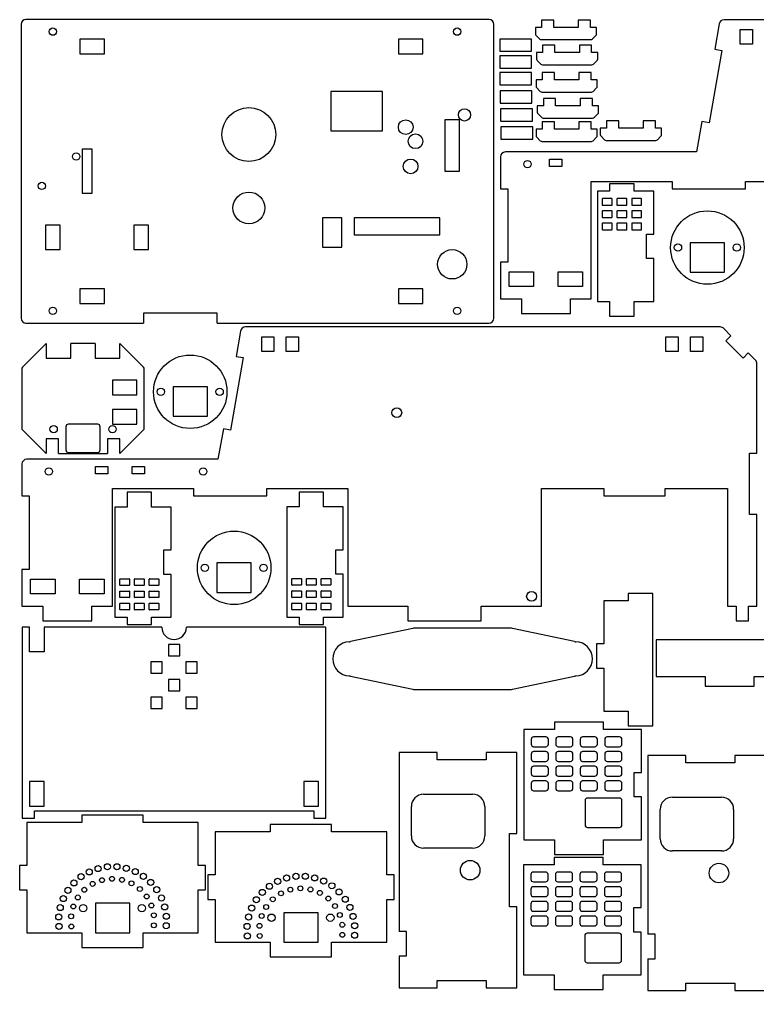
# Model space of a CAD drawing. Extents: x 1 to 566, y 1 to 398.
# Drawn here: x 1.3 to 302.6, y 1.4 to 398 of the extents above; entities that cross this region are included whole.
import ezdxf

# ---------------------------------------------------------------- set-up
doc = ezdxf.new("R2010")
doc.units = 0
doc.layers.get('0').update_dxf_attribs({"linetype": 'CONTINUOUS'})

msp = doc.modelspace()

# ---------------------------------------------------------------- linework, layer by layer
at = {"color": 7, "linetype": 'CONTINUOUS'}
for p, q in [((192.98, 397.97), (3.98, 397.97)), ((214.4, 397.7), (214.4, 394.7)), ((219.4, 397.7), (214.4, 397.7)), ((219.4, 394.7), (219.4, 397.7)), ((229.4, 397.7), (229.4, 394.7)), ((234.4, 397.7), (229.4, 397.7)), ((234.4, 394.7), (234.4, 397.7)), ((482.73, 397.85), (288.9, 397.85)), ((1.98, 395.97), (1.98, 275.97)), ((194.98, 275.97), (194.98, 395.97)), ((214.4, 394.7), (211.9, 394.7)), ((211.9, 394.7), (211.9, 392.11)), ((229.4, 394.7), (219.4, 394.7)), ((236.9, 394.7), (234.4, 394.7)), ((236.9, 392.11), (236.9, 394.7)), ((286.93, 396.19), (285.1, 385.85)), ((295.55, 393.85), (300.55, 393.85)), ((295.55, 387.85), (295.55, 393.85)), ((300.55, 393.85), (300.55, 387.85)), ((35.98, 389.97), (25.98, 389.97)), ((25.98, 389.97), (25.98, 383.97)), ((35.98, 383.97), (35.98, 389.97)), ((165.98, 389.97), (155.98, 389.97)), ((155.98, 389.97), (155.98, 383.97)), ((165.98, 383.97), (165.98, 389.97)), ((210.36, 389.94), (197.36, 389.94)), ((197.36, 389.94), (197.36, 384.94)), ((210.36, 384.94), (210.36, 389.94)), ((212.2, 391.4), (213.61, 389.99)), ((214.32, 389.7), (234.49, 389.7)), ((235.2, 389.99), (236.61, 391.4)), ((197.36, 384.94), (210.36, 384.94)), ((214.88, 387.47), (214.88, 384.47)), ((219.88, 387.47), (214.88, 387.47)), ((219.88, 384.47), (219.88, 387.47)), ((229.88, 387.47), (229.88, 384.47)), ((234.88, 387.47), (229.88, 387.47)), ((234.88, 384.47), (234.88, 387.47)), ((288.06, 385.32), (282.85, 355.78)), ((285.1, 385.85), (288.06, 385.32)), ((300.55, 387.85), (295.55, 387.85)), ((25.98, 383.97), (35.98, 383.97)), ((155.98, 383.97), (165.98, 383.97)), ((210.36, 383.1), (197.36, 383.1)), ((197.36, 383.1), (197.36, 378.1)), ((210.36, 378.1), (210.36, 383.1)), ((214.88, 384.47), (212.38, 384.47)), ((212.38, 384.47), (212.38, 381.88)), ((212.68, 381.17), (214.09, 379.76)), ((229.88, 384.47), (219.88, 384.47)), ((237.38, 384.47), (234.88, 384.47)), ((235.68, 379.76), (237.09, 381.17)), ((237.38, 381.88), (237.38, 384.47)), ((197.36, 378.1), (210.36, 378.1)), ((214.8, 379.47), (234.97, 379.47)), ((210.36, 376.26), (197.36, 376.26)), ((197.36, 376.26), (197.36, 371.26)), ((210.36, 371.26), (210.36, 376.26)), ((214.68, 373.28), (212.18, 373.28)), ((212.18, 373.28), (212.18, 370.69)), ((214.68, 376.28), (214.68, 373.28)), ((219.68, 376.28), (214.68, 376.28)), ((219.68, 373.28), (219.68, 376.28)), ((229.68, 373.28), (219.68, 373.28)), ((229.68, 376.28), (229.68, 373.28)), ((234.68, 376.28), (229.68, 376.28)), ((234.68, 373.28), (234.68, 376.28)), ((237.18, 373.28), (234.68, 373.28)), ((237.18, 370.69), (237.18, 373.28)), ((197.36, 371.26), (210.36, 371.26)), ((212.47, 369.99), (213.89, 368.57)), ((235.47, 368.57), (236.89, 369.99)), ((149.48, 368.47), (128.48, 368.47)), ((128.48, 368.47), (128.48, 352.47)), ((149.48, 352.47), (149.48, 368.47)), ((210.53, 368.77), (197.53, 368.77)), ((197.53, 368.77), (197.53, 363.77)), ((210.53, 363.77), (210.53, 368.77)), ((214.6, 368.28), (234.77, 368.28)), ((215.19, 365.7), (215.19, 362.7)), ((220.19, 365.7), (215.19, 365.7)), ((220.19, 362.7), (220.19, 365.7)), ((230.19, 365.7), (230.19, 362.7)), ((235.19, 365.7), (230.19, 365.7)), ((235.19, 362.7), (235.19, 365.7)), ((197.53, 363.77), (210.53, 363.77)), ((210.69, 361.44), (197.69, 361.44)), ((197.69, 361.44), (197.69, 356.44)), ((210.69, 356.44), (210.69, 361.44)), ((215.19, 362.7), (212.69, 362.7)), ((212.69, 362.7), (212.69, 360.12)), ((230.19, 362.7), (220.19, 362.7)), ((237.69, 362.7), (235.19, 362.7)), ((237.69, 360.12), (237.69, 362.7)), ((180.98, 356.97), (174.98, 356.97)), ((174.98, 356.97), (174.98, 335.97)), ((180.98, 335.97), (180.98, 356.97)), ((212.98, 359.41), (214.4, 357.99)), ((215.1, 357.7), (235.28, 357.7)), ((235.98, 357.99), (237.4, 359.41)), ((197.69, 356.44), (210.69, 356.44)), ((210.85, 354.1), (197.85, 354.1)), ((197.85, 354.1), (197.85, 349.1)), ((210.85, 349.1), (210.85, 354.1)), ((214.68, 353.14), (212.18, 353.14)), ((212.18, 353.14), (212.18, 350.56)), ((214.68, 356.14), (214.68, 353.14)), ((219.68, 356.14), (214.68, 356.14)), ((219.68, 353.14), (219.68, 356.14)), ((229.68, 353.14), (219.68, 353.14)), ((229.68, 356.14), (229.68, 353.14)), ((234.68, 356.14), (229.68, 356.14)), ((234.68, 353.14), (234.68, 356.14)), ((237.18, 353.14), (234.68, 353.14)), ((237.18, 350.56), (237.18, 353.14)), ((240.92, 353.55), (238.42, 353.55)), ((238.42, 353.55), (238.42, 350.96)), ((240.92, 356.55), (240.92, 353.55)), ((245.92, 356.55), (240.92, 356.55)), ((245.92, 353.55), (245.92, 356.55)), ((255.92, 353.55), (245.92, 353.55)), ((255.92, 356.55), (255.92, 353.55)), ((260.92, 356.55), (255.92, 356.55)), ((260.92, 353.55), (260.92, 356.55)), ((263.42, 353.55), (260.92, 353.55)), ((263.42, 350.96), (263.42, 353.55)), ((279.89, 356.3), (277.7, 343.85)), ((282.85, 355.78), (279.89, 356.3)), ((128.48, 352.47), (149.48, 352.47)), ((197.85, 349.1), (210.85, 349.1)), ((212.47, 349.85), (213.89, 348.43)), ((235.47, 348.43), (236.89, 349.85)), ((238.71, 350.26), (240.13, 348.84)), ((261.71, 348.84), (263.13, 350.26)), ((214.6, 348.14), (234.77, 348.14)), ((240.83, 348.55), (261.01, 348.55)), ((30.98, 344.97), (26.98, 344.97)), ((26.98, 344.97), (26.98, 326.97)), ((30.98, 326.97), (30.98, 344.97)), ((197.7, 341.85), (197.7, 328.85)), ((277.7, 343.85), (199.7, 343.85)), ((217.7, 340.85), (222.7, 340.85)), ((217.7, 337.85), (217.7, 340.85)), ((222.7, 337.85), (217.7, 337.85)), ((222.7, 340.85), (222.7, 337.85)), ((174.98, 335.97), (180.98, 335.97)), ((234.7, 331.85), (267.7, 331.85)), ((234.7, 283.85), (234.7, 331.85)), ((242.21, 330.78), (242.21, 327.78)), ((252.21, 330.78), (242.21, 330.78)), ((252.21, 327.78), (252.21, 330.78)), ((267.7, 331.85), (267.7, 328.85)), ((297.7, 331.85), (330.7, 331.85)), ((297.7, 328.85), (297.7, 331.85)), ((26.98, 326.97), (30.98, 326.97)), ((197.7, 328.85), (200.7, 328.85)), ((200.7, 328.85), (200.7, 298.85)), ((237.21, 327.78), (237.21, 282.78)), ((242.21, 327.78), (237.21, 327.78)), ((260.21, 327.78), (252.21, 327.78)), ((260.21, 310.28), (260.21, 327.78)), ((267.7, 328.85), (297.7, 328.85)), ((239.21, 324.68), (239.21, 322.18)), ((243.11, 324.78), (239.31, 324.78)), ((239.31, 322.08), (243.11, 322.08)), ((243.21, 322.18), (243.21, 324.68)), ((245.21, 324.68), (245.21, 322.18)), ((249.11, 324.78), (245.31, 324.78)), ((245.31, 322.08), (249.11, 322.08)), ((249.21, 322.18), (249.21, 324.68)), ((251.21, 324.68), (251.21, 322.18)), ((255.11, 324.78), (251.31, 324.78)), ((251.31, 322.08), (255.11, 322.08)), ((255.21, 322.18), (255.21, 324.68)), ((239.21, 319.68), (239.21, 317.18)), ((243.11, 319.78), (239.31, 319.78)), ((243.21, 317.18), (243.21, 319.68)), ((245.21, 319.68), (245.21, 317.18)), ((249.11, 319.78), (245.31, 319.78)), ((249.21, 317.18), (249.21, 319.68)), ((251.21, 319.68), (251.21, 317.18)), ((255.11, 319.78), (251.31, 319.78)), ((255.21, 317.18), (255.21, 319.68)), ((17.98, 313.97), (11.98, 313.97)), ((11.98, 313.97), (11.98, 303.97)), ((17.98, 303.97), (17.98, 313.97)), ((53.98, 313.97), (47.98, 313.97)), ((47.98, 313.97), (47.98, 303.97)), ((53.98, 303.97), (53.98, 313.97)), ((132.98, 316.97), (124.98, 316.97)), ((124.98, 316.97), (124.98, 304.97)), ((132.98, 304.97), (132.98, 316.97)), ((172.98, 316.97), (137.98, 316.97)), ((137.98, 316.97), (137.98, 309.97)), ((172.98, 309.97), (172.98, 316.97)), ((239.21, 314.68), (239.21, 312.18)), ((239.31, 317.08), (243.11, 317.08)), ((243.11, 314.78), (239.31, 314.78)), ((243.21, 312.18), (243.21, 314.68)), ((245.21, 314.68), (245.21, 312.18)), ((245.31, 317.08), (249.11, 317.08)), ((249.11, 314.78), (245.31, 314.78)), ((249.21, 312.18), (249.21, 314.68)), ((251.21, 314.68), (251.21, 312.18)), ((251.31, 317.08), (255.11, 317.08)), ((255.11, 314.78), (251.31, 314.78)), ((255.21, 312.18), (255.21, 314.68)), ((137.98, 309.97), (172.98, 309.97)), ((239.31, 312.08), (243.11, 312.08)), ((245.31, 312.08), (249.11, 312.08)), ((251.31, 312.08), (255.11, 312.08)), ((257.21, 310.28), (260.21, 310.28)), ((257.21, 300.28), (257.21, 310.28)), ((289.11, 306.8), (275.11, 306.8)), ((275.11, 306.8), (275.11, 294.8)), ((289.11, 294.8), (289.11, 306.8)), ((11.98, 303.97), (17.98, 303.97)), ((47.98, 303.97), (53.98, 303.97)), ((124.98, 304.97), (132.98, 304.97)), ((200.7, 298.85), (197.7, 298.85)), ((197.7, 298.85), (197.7, 283.85)), ((260.21, 300.28), (257.21, 300.28)), ((260.21, 282.78), (260.21, 300.28)), ((201.2, 294.85), (211.2, 294.85)), ((201.2, 288.85), (201.2, 294.85)), ((211.2, 294.85), (211.2, 288.85)), ((221.2, 294.85), (231.2, 294.85)), ((221.2, 288.85), (221.2, 294.85)), ((231.2, 294.85), (231.2, 288.85)), ((275.11, 294.8), (289.11, 294.8)), ((35.98, 287.97), (25.98, 287.97)), ((25.98, 287.97), (25.98, 281.97)), ((35.98, 281.97), (35.98, 287.97)), ((165.98, 287.97), (155.98, 287.97)), ((155.98, 287.97), (155.98, 281.97)), ((165.98, 281.97), (165.98, 287.97)), ((211.2, 288.85), (201.2, 288.85)), ((231.2, 288.85), (221.2, 288.85)), ((25.98, 281.97), (35.98, 281.97)), ((155.98, 281.97), (165.98, 281.97)), ((197.7, 283.85), (206.2, 283.85)), ((206.2, 283.85), (206.2, 277.85)), ((226.2, 283.85), (234.7, 283.85)), ((226.2, 277.85), (226.2, 283.85)), ((237.21, 282.78), (242.21, 282.78)), ((242.21, 282.78), (242.21, 276.78)), ((252.21, 282.78), (260.21, 282.78)), ((252.21, 276.78), (252.21, 282.78)), ((81.98, 277.97), (51.98, 277.97)), ((51.98, 277.97), (51.98, 273.97)), ((81.98, 273.97), (81.98, 277.97)), ((206.2, 277.85), (226.2, 277.85)), ((3.98, 273.97), (51.98, 273.97)), ((81.98, 273.97), (192.98, 273.97)), ((242.21, 276.78), (252.21, 276.78)), ((91.58, 270.71), (89.76, 260.37)), ((287.38, 272.37), (93.55, 272.37)), ((291.75, 268.83), (288.8, 271.78)), ((100.21, 268.37), (105.21, 268.37)), ((100.21, 262.37), (100.21, 268.37)), ((105.21, 268.37), (105.21, 262.37)), ((110.21, 268.37), (115.21, 268.37)), ((110.21, 262.37), (110.21, 268.37)), ((115.21, 268.37), (115.21, 262.37)), ((265.21, 268.37), (270.21, 268.37)), ((265.21, 262.37), (265.21, 268.37)), ((270.21, 268.37), (270.21, 262.37)), ((275.21, 268.37), (280.21, 268.37)), ((275.21, 262.37), (275.21, 268.37)), ((280.21, 268.37), (280.21, 262.37)), ((289.63, 266.71), (291.75, 268.83)), ((296.7, 259.64), (289.63, 266.71)), ((12.28, 265.65), (2.57, 255.94)), ((12.28, 265.65), (12.28, 259.65)), ((22.28, 259.65), (22.28, 265.65)), ((32.28, 265.65), (22.28, 265.65)), ((32.28, 265.65), (32.28, 259.65)), ((42.28, 259.65), (42.28, 265.65)), ((51.99, 255.94), (42.28, 265.65)), ((105.21, 262.37), (100.21, 262.37)), ((115.21, 262.37), (110.21, 262.37)), ((270.21, 262.37), (265.21, 262.37)), ((280.21, 262.37), (275.21, 262.37)), ((298.82, 261.76), (296.7, 259.64)), ((301.77, 258.81), (298.82, 261.76)), ((12.28, 259.65), (22.28, 259.65)), ((32.28, 259.65), (42.28, 259.65)), ((92.71, 259.85), (87.5, 230.3)), ((89.76, 260.37), (92.71, 259.85)), ((2.28, 255.24), (2.28, 231.06)), ((52.28, 231.06), (52.28, 255.24)), ((302.35, 220.8), (302.35, 257.4)), ((49.28, 250.65), (39.28, 250.65)), ((39.28, 250.65), (39.28, 244.65)), ((49.28, 244.65), (49.28, 250.65)), ((78.04, 247.93), (64.04, 247.93)), ((64.04, 247.93), (64.04, 235.93)), ((78.04, 235.93), (78.04, 247.93)), ((39.28, 244.65), (49.28, 244.65)), ((49.28, 238.65), (39.28, 238.65)), ((39.28, 238.65), (39.28, 232.65)), ((49.28, 232.65), (49.28, 238.65)), ((64.04, 235.93), (78.04, 235.93)), ((2.57, 230.36), (12.28, 220.65)), ((20.28, 231.65), (20.28, 222.15)), ((33.28, 232.65), (21.28, 232.65)), ((34.28, 222.15), (34.28, 231.65)), ((39.28, 232.65), (49.28, 232.65)), ((42.28, 220.65), (51.99, 230.36)), ((84.55, 230.82), (82.35, 218.37)), ((87.5, 230.3), (84.55, 230.82)), ((17.28, 226.65), (12.28, 226.65)), ((12.28, 226.65), (12.28, 220.65)), ((17.28, 220.65), (17.28, 226.65)), ((42.28, 226.65), (37.28, 226.65)), ((37.28, 226.65), (37.28, 220.65)), ((42.28, 220.65), (42.28, 226.65)), ((82.35, 218.37), (4.35, 218.37)), ((17.28, 220.65), (37.28, 220.65)), ((21.28, 221.15), (33.28, 221.15)), ((299.35, 220.8), (302.35, 220.8)), ((299.35, 195.8), (299.35, 220.8)), ((2.35, 216.37), (2.35, 203.37)), ((32.35, 215.37), (37.35, 215.37)), ((32.35, 212.37), (32.35, 215.37)), ((37.35, 215.37), (37.35, 212.37)), ((47.35, 215.37), (52.35, 215.37)), ((47.35, 212.37), (47.35, 215.37)), ((52.35, 215.37), (52.35, 212.37)), ((37.35, 212.37), (32.35, 212.37)), ((52.35, 212.37), (47.35, 212.37)), ((39.35, 206.37), (72.35, 206.37)), ((39.35, 158.37), (39.35, 206.37)), ((72.35, 206.37), (72.35, 203.37)), ((102.35, 206.37), (135.35, 206.37)), ((102.35, 203.37), (102.35, 206.37)), ((135.35, 206.37), (135.35, 158.37)), ((214.35, 206.37), (239.85, 206.37)), ((214.35, 158.37), (214.35, 206.37)), ((239.85, 206.37), (239.85, 203.37)), ((264.85, 206.37), (290.35, 206.37)), ((264.85, 203.37), (264.85, 206.37)), ((290.35, 206.37), (290.35, 158.37)), ((2.35, 203.37), (5.35, 203.37)), ((5.35, 203.37), (5.35, 173.37)), ((45.27, 204.86), (45.27, 198.86)), ((55.27, 204.86), (45.27, 204.86)), ((55.27, 198.86), (55.27, 204.86)), ((72.35, 203.37), (102.35, 203.37)), ((115.49, 204.92), (115.49, 198.92)), ((125.49, 204.92), (115.49, 204.92)), ((125.49, 198.92), (125.49, 204.92)), ((239.85, 203.37), (264.85, 203.37)), ((40.27, 198.86), (40.27, 153.86)), ((45.27, 198.86), (40.27, 198.86)), ((63.27, 198.86), (55.27, 198.86)), ((63.27, 181.36), (63.27, 198.86)), ((110.49, 198.92), (110.49, 153.92)), ((115.49, 198.92), (110.49, 198.92)), ((133.49, 198.92), (125.49, 198.92)), ((133.49, 181.42), (133.49, 198.92)), ((302.35, 195.8), (299.35, 195.8)), ((302.35, 158.37), (302.35, 195.8)), ((60.27, 181.36), (63.27, 181.36)), ((60.27, 171.36), (60.27, 181.36)), ((130.49, 181.42), (133.49, 181.42)), ((130.49, 171.42), (130.49, 181.42)), ((95.96, 176.01), (81.96, 176.01)), ((81.96, 176.01), (81.96, 164.01)), ((95.96, 164.01), (95.96, 176.01)), ((5.35, 173.37), (2.35, 173.37)), ((2.35, 173.37), (2.35, 158.37)), ((63.27, 171.36), (60.27, 171.36)), ((63.27, 153.86), (63.27, 171.36)), ((133.49, 171.42), (130.49, 171.42)), ((133.49, 153.92), (133.49, 171.42)), ((5.85, 169.37), (15.85, 169.37)), ((5.85, 163.37), (5.85, 169.37)), ((15.85, 169.37), (15.85, 163.37)), ((25.85, 169.37), (35.85, 169.37)), ((25.85, 163.37), (25.85, 169.37)), ((35.85, 169.37), (35.85, 163.37)), ((42.27, 166.96), (42.27, 169.46)), ((42.37, 169.56), (46.17, 169.56)), ((46.17, 166.86), (42.37, 166.86)), ((46.27, 169.46), (46.27, 166.96)), ((48.27, 166.96), (48.27, 169.46)), ((48.37, 169.56), (52.17, 169.56)), ((52.17, 166.86), (48.37, 166.86)), ((52.27, 169.46), (52.27, 166.96)), ((54.27, 166.96), (54.27, 169.46)), ((54.37, 169.56), (58.17, 169.56)), ((58.17, 166.86), (54.37, 166.86)), ((58.27, 169.46), (58.27, 166.96)), ((112.49, 167.02), (112.49, 169.52)), ((112.59, 169.62), (116.39, 169.62)), ((116.39, 166.92), (112.59, 166.92)), ((116.49, 169.52), (116.49, 167.02)), ((118.49, 167.02), (118.49, 169.52)), ((118.59, 169.62), (122.39, 169.62)), ((122.39, 166.92), (118.59, 166.92)), ((122.49, 169.52), (122.49, 167.02)), ((124.49, 167.02), (124.49, 169.52)), ((124.59, 169.62), (128.39, 169.62)), ((128.39, 166.92), (124.59, 166.92)), ((128.49, 169.52), (128.49, 167.02)), ((15.85, 163.37), (5.85, 163.37)), ((35.85, 163.37), (25.85, 163.37)), ((42.27, 161.96), (42.27, 164.46)), ((42.37, 164.56), (46.17, 164.56)), ((46.27, 164.46), (46.27, 161.96)), ((48.27, 161.96), (48.27, 164.46)), ((48.37, 164.56), (52.17, 164.56)), ((52.27, 164.46), (52.27, 161.96)), ((54.27, 161.96), (54.27, 164.46)), ((54.37, 164.56), (58.17, 164.56)), ((58.27, 164.46), (58.27, 161.96)), ((81.96, 164.01), (95.96, 164.01)), ((112.49, 162.02), (112.49, 164.52)), ((112.59, 164.62), (116.39, 164.62)), ((116.49, 164.52), (116.49, 162.02)), ((118.49, 162.02), (118.49, 164.52)), ((118.59, 164.62), (122.39, 164.62)), ((122.49, 164.52), (122.49, 162.02)), ((124.49, 162.02), (124.49, 164.52)), ((124.59, 164.62), (128.39, 164.62)), ((128.49, 164.52), (128.49, 162.02)), ((249.81, 163.56), (249.81, 160.56)), ((259.81, 163.56), (249.81, 163.56)), ((259.81, 109.56), (259.81, 163.56)), ((42.27, 156.96), (42.27, 159.46)), ((46.17, 161.86), (42.37, 161.86)), ((42.37, 159.56), (46.17, 159.56)), ((46.27, 159.46), (46.27, 156.96)), ((48.27, 156.96), (48.27, 159.46)), ((52.17, 161.86), (48.37, 161.86)), ((48.37, 159.56), (52.17, 159.56)), ((52.27, 159.46), (52.27, 156.96)), ((54.27, 156.96), (54.27, 159.46)), ((58.17, 161.86), (54.37, 161.86)), ((54.37, 159.56), (58.17, 159.56)), ((58.27, 159.46), (58.27, 156.96)), ((112.49, 157.02), (112.49, 159.52)), ((116.39, 161.92), (112.59, 161.92)), ((112.59, 159.62), (116.39, 159.62)), ((116.49, 159.52), (116.49, 157.02)), ((118.49, 157.02), (118.49, 159.52)), ((122.39, 161.92), (118.59, 161.92)), ((118.59, 159.62), (122.39, 159.62)), ((122.49, 159.52), (122.49, 157.02)), ((124.49, 157.02), (124.49, 159.52)), ((128.39, 161.92), (124.59, 161.92)), ((124.59, 159.62), (128.39, 159.62)), ((128.49, 159.52), (128.49, 157.02)), ((239.81, 160.56), (239.81, 143.06)), ((249.81, 160.56), (239.81, 160.56)), ((2.35, 158.37), (10.85, 158.37)), ((10.85, 158.37), (10.85, 152.37)), ((30.85, 158.37), (39.35, 158.37)), ((30.85, 152.37), (30.85, 158.37)), ((46.17, 156.86), (42.37, 156.86)), ((52.17, 156.86), (48.37, 156.86)), ((58.17, 156.86), (54.37, 156.86)), ((116.39, 156.92), (112.59, 156.92)), ((122.39, 156.92), (118.59, 156.92)), ((128.39, 156.92), (124.59, 156.92)), ((135.35, 158.37), (159.85, 158.37)), ((159.85, 158.37), (159.85, 152.37)), ((189.85, 158.37), (214.35, 158.37)), ((189.85, 152.37), (189.85, 158.37)), ((290.35, 158.37), (293.85, 158.37)), ((293.85, 158.37), (293.85, 152.37)), ((298.85, 158.37), (302.35, 158.37)), ((298.85, 152.37), (298.85, 158.37)), ((10.85, 152.37), (30.85, 152.37)), ((40.27, 153.86), (45.27, 153.86)), ((45.27, 153.86), (45.27, 150.86)), ((45.27, 150.86), (55.27, 150.86)), ((55.27, 153.86), (63.27, 153.86)), ((55.27, 150.86), (55.27, 153.86)), ((110.49, 153.92), (115.49, 153.92)), ((115.49, 153.92), (115.49, 150.92)), ((115.49, 150.92), (125.49, 150.92)), ((125.49, 153.92), (133.49, 153.92)), ((125.49, 150.92), (125.49, 153.92)), ((159.85, 152.37), (189.85, 152.37)), ((293.85, 152.37), (298.85, 152.37)), ((5.45, 149.74), (2.45, 149.74)), ((2.45, 149.74), (2.45, 71.74)), ((5.45, 139.74), (5.45, 149.74)), ((11.45, 149.74), (11.45, 139.74)), ((59.45, 149.74), (11.45, 149.74)), ((126.45, 149.74), (69.45, 149.74)), ((126.45, 71.74), (126.45, 149.74)), ((161.91, 149.29), (136.49, 143.91)), ((201.9, 149.36), (162.53, 149.36)), ((227.93, 143.91), (202.52, 149.29)), ((236.81, 143.06), (236.81, 133.06)), ((239.81, 143.06), (236.81, 143.06)), ((261.19, 144.68), (261.19, 129.68)), ((321.19, 144.68), (261.19, 144.68)), ((11.45, 139.74), (5.45, 139.74)), ((66.76, 142.74), (62.14, 142.74)), ((62.14, 142.74), (62.14, 138.12)), ((66.76, 138.12), (66.76, 142.74)), ((59.6, 135.58), (54.98, 135.58)), ((54.98, 135.58), (54.98, 130.96)), ((59.6, 130.96), (59.6, 135.58)), ((62.14, 138.12), (66.76, 138.12)), ((73.92, 135.58), (69.3, 135.58)), ((69.3, 135.58), (69.3, 130.96)), ((73.92, 130.96), (73.92, 135.58)), ((54.98, 130.96), (59.6, 130.96)), ((69.3, 130.96), (73.92, 130.96)), ((236.81, 133.06), (239.81, 133.06)), ((239.81, 133.06), (239.81, 115.56)), ((66.76, 128.42), (62.14, 128.42)), ((62.14, 128.42), (62.14, 123.8)), ((66.76, 123.8), (66.76, 128.42)), ((136.49, 129.8), (161.91, 124.42)), ((202.52, 124.42), (227.93, 129.8)), ((261.19, 129.68), (281.19, 129.68)), ((281.19, 129.68), (281.19, 125.68)), ((301.19, 129.68), (321.19, 129.68)), ((301.19, 125.68), (301.19, 129.68)), ((62.14, 123.8), (66.76, 123.8)), ((162.53, 124.36), (201.9, 124.36)), ((281.19, 125.68), (301.19, 125.68)), ((59.6, 121.26), (54.98, 121.26)), ((54.98, 121.26), (54.98, 116.64)), ((59.6, 116.64), (59.6, 121.26)), ((73.92, 121.26), (69.3, 121.26)), ((69.3, 121.26), (69.3, 116.64)), ((73.92, 116.64), (73.92, 121.26)), ((54.98, 116.64), (59.6, 116.64)), ((69.3, 116.64), (73.92, 116.64)), ((239.81, 115.56), (249.81, 115.56)), ((249.81, 115.56), (249.81, 109.56)), ((207.21, 108), (207.21, 63)), ((219.71, 108), (207.21, 108)), ((219.71, 111), (219.71, 108)), ((239.71, 111), (219.71, 111)), ((239.71, 108), (239.71, 111)), ((255.21, 108), (239.71, 108)), ((249.81, 109.56), (259.81, 109.56)), ((255.21, 90.5), (255.21, 108)), ((210.21, 104), (210.21, 102)), ((216.21, 105), (211.21, 105)), ((217.21, 102), (217.21, 104)), ((220.21, 104), (220.21, 102)), ((226.21, 105), (221.21, 105)), ((227.21, 102), (227.21, 104)), ((230.21, 104), (230.21, 102)), ((236.21, 105), (231.21, 105)), ((237.21, 102), (237.21, 104)), ((240.21, 104), (240.21, 102)), ((246.21, 105), (241.21, 105)), ((247.21, 102), (247.21, 104)), ((211.21, 101), (216.21, 101)), ((221.21, 101), (226.21, 101)), ((231.21, 101), (236.21, 101)), ((241.21, 101), (246.21, 101)), ((156.29, 98.56), (156.29, 25.56)), ((171.79, 98.56), (156.29, 98.56)), ((171.79, 95.56), (171.79, 98.56)), ((191.79, 95.56), (171.79, 95.56)), ((191.79, 98.56), (191.79, 95.56)), ((204.29, 98.56), (191.79, 98.56)), ((204.29, 65.56), (204.29, 98.56)), ((210.21, 98), (210.21, 96)), ((216.21, 99), (211.21, 99)), ((217.21, 96), (217.21, 98)), ((220.21, 98), (220.21, 96)), ((226.21, 99), (221.21, 99)), ((227.21, 96), (227.21, 98)), ((230.21, 98), (230.21, 96)), ((236.21, 99), (231.21, 99)), ((237.21, 96), (237.21, 98)), ((240.21, 98), (240.21, 96)), ((246.21, 99), (241.21, 99)), ((247.21, 96), (247.21, 98)), ((257.84, 97.4), (257.84, 24.4)), ((273.34, 97.4), (257.84, 97.4)), ((273.34, 94.4), (273.34, 97.4)), ((293.34, 97.4), (293.34, 94.4)), ((305.84, 97.4), (293.34, 97.4)), ((210.21, 92), (210.21, 90)), ((211.21, 95), (216.21, 95)), ((216.21, 93), (211.21, 93)), ((217.21, 90), (217.21, 92)), ((220.21, 92), (220.21, 90)), ((221.21, 95), (226.21, 95)), ((226.21, 93), (221.21, 93)), ((227.21, 90), (227.21, 92)), ((230.21, 92), (230.21, 90)), ((231.21, 95), (236.21, 95)), ((236.21, 93), (231.21, 93)), ((237.21, 90), (237.21, 92)), ((240.21, 92), (240.21, 90)), ((241.21, 95), (246.21, 95)), ((246.21, 93), (241.21, 93)), ((247.21, 90), (247.21, 92)), ((293.34, 94.4), (273.34, 94.4)), ((211.21, 89), (216.21, 89)), ((221.21, 89), (226.21, 89)), ((231.21, 89), (236.21, 89)), ((241.21, 89), (246.21, 89)), ((252.21, 90.5), (255.21, 90.5)), ((252.21, 80.5), (252.21, 90.5)), ((11.45, 86.74), (5.45, 86.74)), ((5.45, 86.74), (5.45, 76.74)), ((11.45, 76.74), (11.45, 86.74)), ((123.45, 86.74), (117.45, 86.74)), ((117.45, 86.74), (117.45, 76.74)), ((123.45, 76.74), (123.45, 86.74)), ((210.21, 86), (210.21, 84)), ((216.21, 87), (211.21, 87)), ((217.21, 84), (217.21, 86)), ((220.21, 86), (220.21, 84)), ((226.21, 87), (221.21, 87)), ((227.21, 84), (227.21, 86)), ((230.21, 86), (230.21, 84)), ((236.21, 87), (231.21, 87)), ((237.21, 84), (237.21, 86)), ((240.21, 86), (240.21, 84)), ((246.21, 87), (241.21, 87)), ((247.21, 84), (247.21, 86)), ((166.29, 81.56), (186.29, 81.56)), ((211.21, 83), (216.21, 83)), ((221.21, 83), (226.21, 83)), ((231.21, 83), (236.21, 83)), ((246.21, 80), (233.21, 80)), ((241.21, 83), (246.21, 83)), ((255.21, 80.5), (252.21, 80.5)), ((255.21, 63), (255.21, 80.5)), ((267.84, 80.4), (287.84, 80.4)), ((5.45, 76.74), (11.45, 76.74)), ((117.45, 76.74), (123.45, 76.74)), ((161.29, 64.56), (161.29, 76.56)), ((191.29, 76.56), (191.29, 64.56)), ((232.21, 79), (232.21, 69)), ((247.21, 69), (247.21, 79)), ((262.84, 63.4), (262.84, 75.4)), ((292.84, 75.4), (292.84, 63.4)), ((2.45, 71.74), (7.45, 71.74)), ((7.45, 74.74), (121.45, 74.74)), ((7.45, 71.74), (7.45, 74.74)), ((26.82, 73.04), (26.82, 70.04)), ((51.82, 73.04), (26.82, 73.04)), ((51.82, 70.04), (51.82, 73.04)), ((121.45, 74.74), (121.45, 71.74)), ((121.45, 71.74), (126.45, 71.74)), ((4.32, 70.04), (4.32, 52.54)), ((26.82, 70.04), (4.32, 70.04)), ((74.32, 70.04), (51.82, 70.04)), ((74.32, 52.54), (74.32, 70.04)), ((103.72, 69.16), (103.72, 66.16)), ((128.72, 69.16), (103.72, 69.16)), ((128.72, 66.16), (128.72, 69.16)), ((233.21, 68), (246.21, 68)), ((81.22, 66.16), (81.22, 48.66)), ((103.72, 66.16), (81.22, 66.16)), ((151.22, 66.16), (128.72, 66.16)), ((151.22, 48.66), (151.22, 66.16)), ((201.29, 65.56), (204.29, 65.56)), ((201.29, 35.56), (201.29, 65.56)), ((186.29, 59.56), (166.29, 59.56)), ((207.21, 63), (219.71, 63)), ((219.71, 63), (219.71, 57)), ((239.71, 63), (255.21, 63)), ((239.71, 57), (239.71, 63)), ((219.58, 55.8), (219.58, 52.8)), ((239.58, 55.8), (219.58, 55.8)), ((219.71, 57), (239.71, 57)), ((239.58, 52.8), (239.58, 55.8)), ((287.84, 58.4), (267.84, 58.4)), ((1.32, 52.54), (1.32, 42.54)), ((4.32, 52.54), (1.32, 52.54)), ((77.32, 52.54), (74.32, 52.54)), ((77.32, 42.54), (77.32, 52.54)), ((207.08, 52.8), (207.08, 7.8)), ((219.58, 52.8), (207.08, 52.8)), ((255.08, 52.8), (239.58, 52.8)), ((255.08, 35.3), (255.08, 52.8)), ((78.22, 48.66), (78.22, 38.66)), ((81.22, 48.66), (78.22, 48.66)), ((154.22, 48.66), (151.22, 48.66)), ((154.22, 38.66), (154.22, 48.66)), ((210.08, 48.8), (210.08, 46.8)), ((216.08, 49.8), (211.08, 49.8)), ((217.08, 46.8), (217.08, 48.8)), ((220.08, 48.8), (220.08, 46.8)), ((226.08, 49.8), (221.08, 49.8)), ((227.08, 46.8), (227.08, 48.8)), ((230.08, 48.8), (230.08, 46.8)), ((236.08, 49.8), (231.08, 49.8)), ((237.08, 46.8), (237.08, 48.8)), ((240.08, 48.8), (240.08, 46.8)), ((246.08, 49.8), (241.08, 49.8)), ((247.08, 46.8), (247.08, 48.8)), ((211.08, 45.8), (216.08, 45.8)), ((216.08, 43.8), (211.08, 43.8)), ((221.08, 45.8), (226.08, 45.8)), ((226.08, 43.8), (221.08, 43.8)), ((231.08, 45.8), (236.08, 45.8)), ((236.08, 43.8), (231.08, 43.8)), ((241.08, 45.8), (246.08, 45.8)), ((246.08, 43.8), (241.08, 43.8)), ((1.32, 42.54), (4.32, 42.54)), ((4.32, 42.54), (4.32, 25.04)), ((74.32, 42.54), (77.32, 42.54)), ((74.32, 25.04), (74.32, 42.54)), ((210.08, 42.8), (210.08, 40.8)), ((211.08, 39.8), (216.08, 39.8)), ((217.08, 40.8), (217.08, 42.8)), ((220.08, 42.8), (220.08, 40.8)), ((221.08, 39.8), (226.08, 39.8)), ((227.08, 40.8), (227.08, 42.8)), ((230.08, 42.8), (230.08, 40.8)), ((231.08, 39.8), (236.08, 39.8)), ((237.08, 40.8), (237.08, 42.8)), ((240.08, 42.8), (240.08, 40.8)), ((241.08, 39.8), (246.08, 39.8)), ((247.08, 40.8), (247.08, 42.8)), ((46.32, 37.04), (32.32, 37.04)), ((32.32, 37.04), (32.32, 25.04)), ((46.32, 25.04), (46.32, 37.04)), ((78.22, 38.66), (81.22, 38.66)), ((81.22, 38.66), (81.22, 21.16)), ((151.22, 38.66), (154.22, 38.66)), ((151.22, 21.16), (151.22, 38.66)), ((210.08, 36.8), (210.08, 34.8)), ((216.08, 37.8), (211.08, 37.8)), ((217.08, 34.8), (217.08, 36.8)), ((220.08, 36.8), (220.08, 34.8)), ((226.08, 37.8), (221.08, 37.8)), ((227.08, 34.8), (227.08, 36.8)), ((230.08, 36.8), (230.08, 34.8)), ((236.08, 37.8), (231.08, 37.8)), ((237.08, 34.8), (237.08, 36.8)), ((240.08, 36.8), (240.08, 34.8)), ((246.08, 37.8), (241.08, 37.8)), ((247.08, 34.8), (247.08, 36.8)), ((123.22, 33.16), (109.22, 33.16)), ((109.22, 33.16), (109.22, 21.16)), ((123.22, 21.16), (123.22, 33.16)), ((204.29, 35.56), (201.29, 35.56)), ((204.29, 2.56), (204.29, 35.56)), ((211.08, 33.8), (216.08, 33.8)), ((216.08, 31.8), (211.08, 31.8)), ((221.08, 33.8), (226.08, 33.8)), ((226.08, 31.8), (221.08, 31.8)), ((231.08, 33.8), (236.08, 33.8)), ((236.08, 31.8), (231.08, 31.8)), ((241.08, 33.8), (246.08, 33.8)), ((246.08, 31.8), (241.08, 31.8)), ((252.08, 35.3), (255.08, 35.3)), ((252.08, 25.3), (252.08, 35.3)), ((210.08, 30.8), (210.08, 28.8)), ((211.08, 27.8), (216.08, 27.8)), ((217.08, 28.8), (217.08, 30.8)), ((220.08, 30.8), (220.08, 28.8)), ((221.08, 27.8), (226.08, 27.8)), ((227.08, 28.8), (227.08, 30.8)), ((230.08, 30.8), (230.08, 28.8)), ((231.08, 27.8), (236.08, 27.8)), ((237.08, 28.8), (237.08, 30.8)), ((240.08, 30.8), (240.08, 28.8)), ((241.08, 27.8), (246.08, 27.8)), ((247.08, 28.8), (247.08, 30.8)), ((4.32, 25.04), (26.82, 25.04)), ((26.82, 25.04), (26.82, 19.04)), ((32.32, 25.04), (46.32, 25.04)), ((51.82, 25.04), (74.32, 25.04)), ((51.82, 19.04), (51.82, 25.04)), ((159.29, 25.56), (156.29, 25.56)), ((159.29, 15.56), (159.29, 25.56)), ((232.08, 23.8), (232.08, 13.8)), ((246.08, 24.8), (233.08, 24.8)), ((247.08, 13.8), (247.08, 23.8)), ((255.08, 25.3), (252.08, 25.3)), ((255.08, 7.8), (255.08, 25.3)), ((260.84, 24.4), (257.84, 24.4)), ((260.84, 14.4), (260.84, 24.4)), ((81.22, 21.16), (103.72, 21.16)), ((103.72, 21.16), (103.72, 15.16)), ((109.22, 21.16), (123.22, 21.16)), ((128.72, 21.16), (151.22, 21.16)), ((128.72, 15.16), (128.72, 21.16)), ((26.82, 19.04), (51.82, 19.04)), ((103.72, 15.16), (128.72, 15.16)), ((156.29, 15.56), (159.29, 15.56)), ((156.29, 15.56), (156.29, 2.56)), ((233.08, 12.8), (246.08, 12.8)), ((257.84, 14.4), (260.84, 14.4)), ((257.84, 14.4), (257.84, 1.4)), ((171.79, 5.56), (191.79, 5.56)), ((171.79, 2.56), (171.79, 5.56)), ((191.79, 5.56), (191.79, 2.56)), ((207.08, 7.8), (219.58, 7.8)), ((219.58, 7.8), (219.58, 1.8)), ((239.58, 7.8), (255.08, 7.8)), ((239.58, 1.8), (239.58, 7.8)), ((273.34, 4.4), (293.34, 4.4)), ((273.34, 1.4), (273.34, 4.4)), ((293.34, 4.4), (293.34, 1.4)), ((156.29, 2.56), (171.79, 2.56)), ((191.79, 2.56), (204.29, 2.56)), ((219.58, 1.8), (239.58, 1.8)), ((257.84, 1.4), (273.34, 1.4)), ((293.34, 1.4), (305.84, 1.4))]:
    msp.add_line(p, q, dxfattribs=at)
for centre, radius in [((14.98, 392.97), 1.5), ((179.98, 392.97), 1.5), ((94.98, 350.97), 11), ((182.98, 358.97), 2.5), ((158.98, 353.97), 3), ((162.98, 348.22), 3), ((24.48, 341.97), 1.5), ((160.98, 337.97), 3), ((208.7, 338.85), 1.5), ((10.48, 329.97), 1.5), ((94.98, 320.97), 6.5), ((282.11, 304.8), 15), ((270.11, 304.8), 1.5), ((294.11, 304.8), 1.5), ((177.98, 297.97), 6), ((14.98, 278.97), 1.5), ((179.98, 278.97), 1.5), ((71.04, 245.93), 15), ((59.04, 245.93), 1.5), ((83.04, 245.93), 1.5), ((155.35, 237.37), 2), ((15.28, 230.65), 1.5), ((39.28, 230.65), 1.5), ((13.35, 213.37), 1.5), ((76.35, 213.37), 1.5), ((88.96, 174.01), 15), ((76.96, 174.01), 1.5), ((100.96, 174.01), 1.5), ((210.35, 162.37), 2), ((33.44, 51.24), 1.25), ((37.25, 51.94), 1.25), ((41.12, 51.97), 1.25), ((44.94, 51.31), 1.25), ((185.29, 50.56), 4), ((286.84, 49.4), 4), ((26.48, 47.9), 1.25), ((29.81, 49.88), 1.25), ((39.1, 47.04), 1), ((43.2, 46.59), 1), ((48.59, 50), 1.25), ((51.94, 48.06), 1.25), ((110.34, 47.36), 1.25), ((114.15, 48.06), 1.25), ((118.02, 48.09), 1.25), ((121.84, 47.43), 1.25), ((23.54, 45.37), 1.25), ((31.19, 44.97), 1), ((35.02, 46.49), 1), ((47.07, 45.17), 1), ((50.49, 42.86), 1), ((54.91, 45.57), 1.25), ((57.39, 42.59), 1.25), ((103.38, 44.02), 1.25), ((106.71, 46), 1.25), ((116, 43.16), 1), ((120.1, 42.71), 1), ((125.49, 46.11), 1.25), ((128.84, 44.18), 1.25), ((19.22, 38.97), 1.25), ((21.1, 42.36), 1.25), ((25.15, 39.44), 1), ((27.83, 42.57), 1), ((53.24, 39.8), 1), ((59.31, 39.23), 1.25), ((98, 38.48), 1.25), ((100.44, 41.49), 1.25), ((104.73, 38.69), 1), ((108.08, 41.09), 1), ((111.92, 42.61), 1), ((123.97, 41.29), 1), ((127.39, 38.98), 1), ((131.81, 41.69), 1.25), ((134.29, 38.71), 1.25), ((17.96, 35.31), 1.25), ((23.31, 35.75), 1), ((27.32, 35.04), 1.5), ((51.32, 35.04), 1.5), ((55.18, 36.16), 1), ((60.62, 35.58), 1.25), ((96.12, 35.09), 1.25), ((102.05, 35.55), 1), ((130.14, 35.92), 1), ((136.21, 35.34), 1.25), ((17.37, 31.48), 1.25), ((22.41, 31.73), 1), ((56.19, 32.16), 1), ((61.26, 31.76), 1.25), ((94.86, 31.43), 1.25), ((100.21, 31.87), 1), ((104.22, 31.16), 1.5), ((128.22, 31.16), 1.5), ((132.08, 32.28), 1), ((137.52, 31.69), 1.25), ((17.46, 27.6), 1.25), ((22.5, 27.6), 1), ((56.21, 28.04), 1), ((61.22, 27.88), 1.25), ((94.27, 27.6), 1.25), ((99.31, 27.84), 1), ((133.09, 28.28), 1), ((138.16, 27.87), 1.25), ((94.36, 23.72), 1.25), ((99.4, 23.72), 1), ((133.1, 24.16), 1), ((138.12, 24), 1.25)]:
    msp.add_circle(centre, radius, dxfattribs=at)
for centre, radius, start, end in [((3.98, 395.97), 2, 90, 180), ((192.98, 395.97), 2, 0, 90), ((288.9, 395.85), 2, 90, 170), ((212.9, 392.11), 1, 180, 225), ((214.32, 390.7), 1, 225, 270), ((234.49, 390.7), 1, 270, 315), ((235.9, 392.11), 1, 315, 0), ((213.38, 381.88), 1, 180, 225), ((236.38, 381.88), 1, 315, 0), ((214.8, 380.47), 1, 225, 270), ((234.97, 380.47), 1, 270, 315), ((213.18, 370.69), 1, 180, 225), ((236.18, 370.69), 1, 315, 0), ((214.6, 369.28), 1, 225, 270), ((234.77, 369.28), 1, 270, 315), ((213.69, 360.12), 1, 180, 225), ((215.1, 358.7), 1, 225, 270), ((235.28, 358.7), 1, 270, 315), ((236.69, 360.12), 1, 315, 0), ((213.18, 350.56), 1, 180, 225), ((236.18, 350.56), 1, 315, 0), ((239.42, 350.96), 1, 180, 225), ((262.42, 350.96), 1, 315, 0), ((214.6, 349.14), 1, 225, 270), ((234.77, 349.14), 1, 270, 315), ((240.83, 349.55), 1, 225, 270), ((261.01, 349.55), 1, 270, 315), ((199.7, 341.85), 2, 90, 180), ((239.31, 324.68), 0.1, 90, 180), ((239.31, 322.18), 0.1, 180, 270), ((243.11, 324.68), 0.1, 0, 90), ((243.11, 322.18), 0.1, 270, 0), ((245.31, 324.68), 0.1, 90, 180), ((245.31, 322.18), 0.1, 180, 270), ((249.11, 324.68), 0.1, 0, 90), ((249.11, 322.18), 0.1, 270, 0), ((251.31, 324.68), 0.1, 90, 180), ((251.31, 322.18), 0.1, 180, 270), ((255.11, 324.68), 0.1, 0, 90), ((255.11, 322.18), 0.1, 270, 0), ((239.31, 319.68), 0.1, 90, 180), ((243.11, 319.68), 0.1, 0, 90), ((245.31, 319.68), 0.1, 90, 180), ((249.11, 319.68), 0.1, 0, 90), ((251.31, 319.68), 0.1, 90, 180), ((255.11, 319.68), 0.1, 0, 90), ((239.31, 317.18), 0.1, 180, 270), ((239.31, 314.68), 0.1, 90, 180), ((243.11, 317.18), 0.1, 270, 0), ((243.11, 314.68), 0.1, 0, 90), ((245.31, 317.18), 0.1, 180, 270), ((245.31, 314.68), 0.1, 90, 180), ((249.11, 317.18), 0.1, 270, 0), ((249.11, 314.68), 0.1, 0, 90), ((251.31, 317.18), 0.1, 180, 270), ((251.31, 314.68), 0.1, 90, 180), ((255.11, 317.18), 0.1, 270, 0), ((255.11, 314.68), 0.1, 0, 90), ((239.31, 312.18), 0.1, 180, 270), ((243.11, 312.18), 0.1, 270, 0), ((245.31, 312.18), 0.1, 180, 270), ((249.11, 312.18), 0.1, 270, 0), ((251.31, 312.18), 0.1, 180, 270), ((255.11, 312.18), 0.1, 270, 0), ((3.98, 275.97), 2, 180, 270), ((192.98, 275.97), 2, 270, 0), ((93.55, 270.37), 2, 90, 170), ((287.38, 270.37), 2, 45, 90), ((300.35, 257.4), 2, 0, 45), ((3.28, 255.24), 1, 135, 180), ((51.28, 255.24), 1, 0, 45), ((3.28, 231.06), 1, 180, 225), ((21.28, 231.65), 1, 90, 180), ((33.28, 231.65), 1, 0, 90), ((51.28, 231.06), 1, 315, 0), ((21.28, 222.15), 1, 180, 270), ((33.28, 222.15), 1, 270, 0), ((4.35, 216.37), 2, 90, 180), ((42.37, 169.46), 0.1, 90, 180), ((42.37, 166.96), 0.1, 180, 270), ((46.17, 169.46), 0.1, 0, 90), ((46.17, 166.96), 0.1, 270, 0), ((48.37, 169.46), 0.1, 90, 180), ((48.37, 166.96), 0.1, 180, 270), ((52.17, 169.46), 0.1, 0, 90), ((52.17, 166.96), 0.1, 270, 0), ((54.37, 169.46), 0.1, 90, 180), ((54.37, 166.96), 0.1, 180, 270), ((58.17, 169.46), 0.1, 0, 90), ((58.17, 166.96), 0.1, 270, 0), ((112.59, 169.52), 0.1, 90, 180), ((112.59, 167.02), 0.1, 180, 270), ((116.39, 169.52), 0.1, 0, 90), ((116.39, 167.02), 0.1, 270, 0), ((118.59, 169.52), 0.1, 90, 180), ((118.59, 167.02), 0.1, 180, 270), ((122.39, 169.52), 0.1, 0, 90), ((122.39, 167.02), 0.1, 270, 0), ((124.59, 169.52), 0.1, 90, 180), ((124.59, 167.02), 0.1, 180, 270), ((128.39, 169.52), 0.1, 0, 90), ((128.39, 167.02), 0.1, 270, 0), ((42.37, 164.46), 0.1, 90, 180), ((46.17, 164.46), 0.1, 0, 90), ((48.37, 164.46), 0.1, 90, 180), ((52.17, 164.46), 0.1, 0, 90), ((54.37, 164.46), 0.1, 90, 180), ((58.17, 164.46), 0.1, 0, 90), ((112.59, 164.52), 0.1, 90, 180), ((116.39, 164.52), 0.1, 0, 90), ((118.59, 164.52), 0.1, 90, 180), ((122.39, 164.52), 0.1, 0, 90), ((124.59, 164.52), 0.1, 90, 180), ((128.39, 164.52), 0.1, 0, 90), ((42.37, 161.96), 0.1, 180, 270), ((42.37, 159.46), 0.1, 90, 180), ((46.17, 161.96), 0.1, 270, 0), ((46.17, 159.46), 0.1, 0, 90), ((48.37, 161.96), 0.1, 180, 270), ((48.37, 159.46), 0.1, 90, 180), ((52.17, 161.96), 0.1, 270, 0), ((52.17, 159.46), 0.1, 0, 90), ((54.37, 161.96), 0.1, 180, 270), ((54.37, 159.46), 0.1, 90, 180), ((58.17, 161.96), 0.1, 270, 0), ((58.17, 159.46), 0.1, 0, 90), ((112.59, 162.02), 0.1, 180, 270), ((112.59, 159.52), 0.1, 90, 180), ((116.39, 162.02), 0.1, 270, 0), ((116.39, 159.52), 0.1, 0, 90), ((118.59, 162.02), 0.1, 180, 270), ((118.59, 159.52), 0.1, 90, 180), ((122.39, 162.02), 0.1, 270, 0), ((122.39, 159.52), 0.1, 0, 90), ((124.59, 162.02), 0.1, 180, 270), ((124.59, 159.52), 0.1, 90, 180), ((128.39, 162.02), 0.1, 270, 0), ((128.39, 159.52), 0.1, 0, 90), ((42.37, 156.96), 0.1, 180, 270), ((46.17, 156.96), 0.1, 270, 0), ((48.37, 156.96), 0.1, 180, 270), ((52.17, 156.96), 0.1, 270, 0), ((54.37, 156.96), 0.1, 180, 270), ((58.17, 156.96), 0.1, 270, 0), ((112.59, 157.02), 0.1, 180, 270), ((116.39, 157.02), 0.1, 270, 0), ((118.59, 157.02), 0.1, 180, 270), ((122.39, 157.02), 0.1, 270, 0), ((124.59, 157.02), 0.1, 180, 270), ((128.39, 157.02), 0.1, 270, 0), ((64.45, 149.74), 5, 180, 0), ((162.53, 146.36), 3, 90, 101.9442), ((201.9, 146.36), 3, 78.0558, 90), ((136.21, 136.86), 7, 91.9564, 268.0436), ((135.87, 146.85), 3, 271.9564, 281.9442), ((228.56, 146.85), 3, 258.0558, 268.0436), ((228.21, 136.86), 7, 271.9564, 88.0436), ((135.87, 126.86), 3, 78.0558, 88.0436), ((228.56, 126.86), 3, 91.9564, 101.9442), ((162.53, 127.36), 3, 258.0558, 270), ((201.9, 127.36), 3, 270, 281.9442), ((211.21, 104), 1, 90, 180), ((216.21, 104), 1, 0, 90), ((221.21, 104), 1, 90, 180), ((226.21, 104), 1, 0, 90), ((231.21, 104), 1, 90, 180), ((236.21, 104), 1, 0, 90), ((241.21, 104), 1, 90, 180), ((246.21, 104), 1, 0, 90), ((211.21, 102), 1, 180, 270), ((216.21, 102), 1, 270, 0), ((221.21, 102), 1, 180, 270), ((226.21, 102), 1, 270, 0), ((231.21, 102), 1, 180, 270), ((236.21, 102), 1, 270, 0), ((241.21, 102), 1, 180, 270), ((246.21, 102), 1, 270, 0), ((211.21, 98), 1, 90, 180), ((211.21, 96), 1, 180, 270), ((216.21, 98), 1, 0, 90), ((216.21, 96), 1, 270, 0), ((221.21, 98), 1, 90, 180), ((221.21, 96), 1, 180, 270), ((226.21, 98), 1, 0, 90), ((226.21, 96), 1, 270, 0), ((231.21, 98), 1, 90, 180), ((231.21, 96), 1, 180, 270), ((236.21, 98), 1, 0, 90), ((236.21, 96), 1, 270, 0), ((241.21, 98), 1, 90, 180), ((241.21, 96), 1, 180, 270), ((246.21, 98), 1, 0, 90), ((246.21, 96), 1, 270, 0), ((211.21, 92), 1, 90, 180), ((216.21, 92), 1, 0, 90), ((221.21, 92), 1, 90, 180), ((226.21, 92), 1, 0, 90), ((231.21, 92), 1, 90, 180), ((236.21, 92), 1, 0, 90), ((241.21, 92), 1, 90, 180), ((246.21, 92), 1, 0, 90), ((211.21, 90), 1, 180, 270), ((216.21, 90), 1, 270, 0), ((221.21, 90), 1, 180, 270), ((226.21, 90), 1, 270, 0), ((231.21, 90), 1, 180, 270), ((236.21, 90), 1, 270, 0), ((241.21, 90), 1, 180, 270), ((246.21, 90), 1, 270, 0), ((211.21, 86), 1, 90, 180), ((211.21, 84), 1, 180, 270), ((216.21, 86), 1, 0, 90), ((216.21, 84), 1, 270, 0), ((221.21, 86), 1, 90, 180), ((221.21, 84), 1, 180, 270), ((226.21, 86), 1, 0, 90), ((226.21, 84), 1, 270, 0), ((231.21, 86), 1, 90, 180), ((231.21, 84), 1, 180, 270), ((236.21, 86), 1, 0, 90), ((236.21, 84), 1, 270, 0), ((241.21, 86), 1, 90, 180), ((241.21, 84), 1, 180, 270), ((246.21, 86), 1, 0, 90), ((246.21, 84), 1, 270, 0), ((166.29, 76.56), 5, 90, 180), ((186.29, 76.56), 5, 0, 90), ((233.21, 79), 1, 90, 180), ((246.21, 79), 1, 0, 90), ((267.84, 75.4), 5, 90, 180), ((287.84, 75.4), 5, 0, 90), ((233.21, 69), 1, 180, 270), ((246.21, 69), 1, 270, 0), ((166.29, 64.56), 5, 180, 270), ((186.29, 64.56), 5, 270, 0), ((267.84, 63.4), 5, 180, 270), ((287.84, 63.4), 5, 270, 0), ((211.08, 48.8), 1, 90, 180), ((216.08, 48.8), 1, 0, 90), ((221.08, 48.8), 1, 90, 180), ((226.08, 48.8), 1, 0, 90), ((231.08, 48.8), 1, 90, 180), ((236.08, 48.8), 1, 0, 90), ((241.08, 48.8), 1, 90, 180), ((246.08, 48.8), 1, 0, 90), ((211.08, 46.8), 1, 180, 270), ((211.08, 42.8), 1, 90, 180), ((216.08, 46.8), 1, 270, 0), ((216.08, 42.8), 1, 0, 90), ((221.08, 46.8), 1, 180, 270), ((221.08, 42.8), 1, 90, 180), ((226.08, 46.8), 1, 270, 0), ((226.08, 42.8), 1, 0, 90), ((231.08, 46.8), 1, 180, 270), ((231.08, 42.8), 1, 90, 180), ((236.08, 46.8), 1, 270, 0), ((236.08, 42.8), 1, 0, 90), ((241.08, 46.8), 1, 180, 270), ((241.08, 42.8), 1, 90, 180), ((246.08, 46.8), 1, 270, 0), ((246.08, 42.8), 1, 0, 90), ((211.08, 40.8), 1, 180, 270), ((216.08, 40.8), 1, 270, 0), ((221.08, 40.8), 1, 180, 270), ((226.08, 40.8), 1, 270, 0), ((231.08, 40.8), 1, 180, 270), ((236.08, 40.8), 1, 270, 0), ((241.08, 40.8), 1, 180, 270), ((246.08, 40.8), 1, 270, 0), ((211.08, 36.8), 1, 90, 180), ((216.08, 36.8), 1, 0, 90), ((221.08, 36.8), 1, 90, 180), ((226.08, 36.8), 1, 0, 90), ((231.08, 36.8), 1, 90, 180), ((236.08, 36.8), 1, 0, 90), ((241.08, 36.8), 1, 90, 180), ((246.08, 36.8), 1, 0, 90), ((211.08, 34.8), 1, 180, 270), ((211.08, 30.8), 1, 90, 180), ((216.08, 34.8), 1, 270, 0), ((216.08, 30.8), 1, 0, 90), ((221.08, 34.8), 1, 180, 270), ((221.08, 30.8), 1, 90, 180), ((226.08, 34.8), 1, 270, 0), ((226.08, 30.8), 1, 0, 90), ((231.08, 34.8), 1, 180, 270), ((231.08, 30.8), 1, 90, 180), ((236.08, 34.8), 1, 270, 0), ((236.08, 30.8), 1, 0, 90), ((241.08, 34.8), 1, 180, 270), ((241.08, 30.8), 1, 90, 180), ((246.08, 34.8), 1, 270, 0), ((246.08, 30.8), 1, 0, 90), ((211.08, 28.8), 1, 180, 270), ((216.08, 28.8), 1, 270, 0), ((221.08, 28.8), 1, 180, 270), ((226.08, 28.8), 1, 270, 0), ((231.08, 28.8), 1, 180, 270), ((236.08, 28.8), 1, 270, 0), ((241.08, 28.8), 1, 180, 270), ((246.08, 28.8), 1, 270, 0), ((233.08, 23.8), 1, 90, 180), ((246.08, 23.8), 1, 0, 90), ((233.08, 13.8), 1, 180, 270), ((246.08, 13.8), 1, 270, 0)]:
    msp.add_arc(centre, radius, start, end, dxfattribs=at)

doc.saveas('drawing.dxf')
